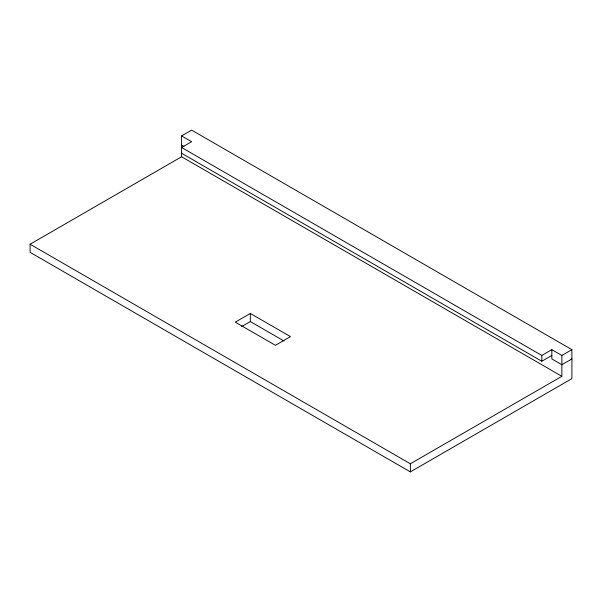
<?xml version="1.0" encoding="UTF-8"?>
<svg xmlns="http://www.w3.org/2000/svg" width="602" height="602" viewBox="0 0 602 602"><rect width="100%" height="100%" fill="white"/><g stroke="black" fill="none" stroke-linecap="round" stroke-linejoin="round"><path stroke-width="0.9" d="M181.601 135.909L191.639 130.115L571.9 349.657L571.9 378.62L410.361 471.885L30.1 252.343L30.1 244.231L181.601 156.761L561.869 376.303L561.869 355.451L551.831 349.657L541.8 355.451L181.601 147.49L191.639 141.703L181.601 135.909L181.601 156.761M250.334 313.454L235.284 322.145L275.415 345.315L290.465 336.623L250.334 313.454L250.334 321.566L284.046 341.025M241.62 326.593L250.334 321.566M181.601 153.284L541.8 361.245L551.831 355.451M561.869 355.451L571.9 349.657M571.9 358.927L561.869 364.722L551.831 358.927L551.831 349.657M30.1 244.231L410.361 463.773L561.869 376.303M181.601 145.18L183.919 146.512M541.8 355.451L541.8 361.245M410.361 463.773L410.361 471.885"/></g></svg>
